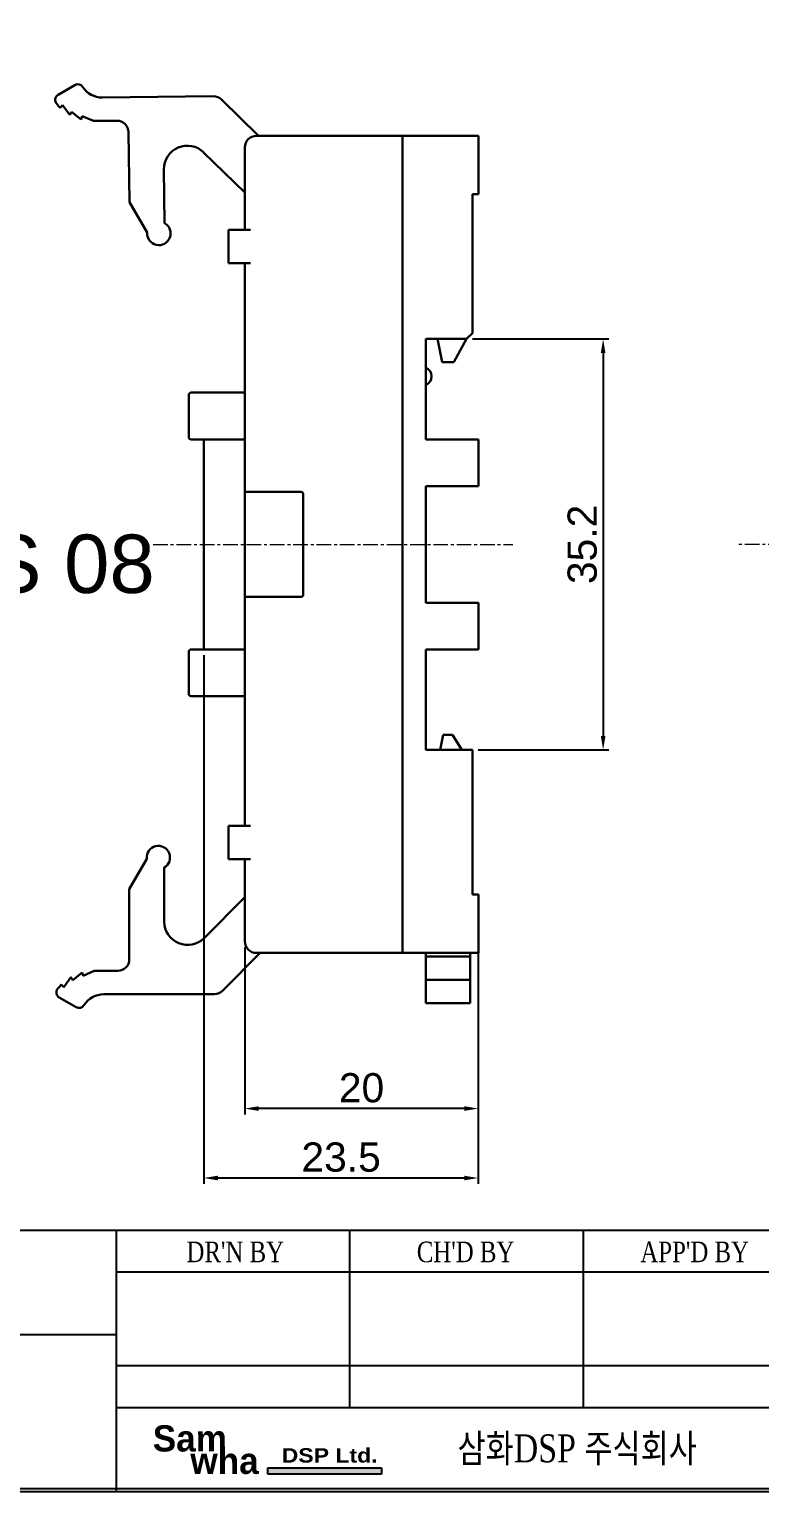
# Model space of a CAD drawing. Header units: millimetres. Extents: x 2473 to 2777, y 1336 to 1553.
# Drawn here: x 2649.6 to 2712.2, y 1336.4 to 1461.7 of the extents above; entities that cross this region are included whole.
import ezdxf
from ezdxf.enums import TextEntityAlignment as Align

# ---------------------------------------------------------------- set-up
doc = ezdxf.new("R2010")
doc.units = ezdxf.units.MM
doc.linetypes.add('CENTER', pattern=[2, 1.25, -0.25, 0.25, -0.25])
for name, color, linetype in [('40', 4, 'Continuous'), ('70', 7, 'Continuous'), ('Z_OM_DIM', 3, 'Continuous'), ('Z_OM_NOTE', 3, 'Continuous')]:
    doc.layers.add(name, color=color, linetype=linetype)
doc.layers.add('Z_OM_CENTER', color=4, linetype='CENTER', lineweight=13)
doc.layers.add('Z_OM_OUTLINE', color=7, linetype='Continuous', lineweight=30)
doc.styles.add('SS', font='', dxfattribs={"width": 0.8})
doc.styles.get("Standard").update_dxf_attribs({"font": 'arial.ttf'})
doc.styles.get('SS').set_extended_font_data('Batang')
doc.dimstyles.new('AUTONICS SPEC$0', dxfattribs={"dimtxt": 2.5, "dimasz": 1.2, "dimexe": 0.5, "dimexo": 0.5, "dimgap": 0.5, "dimtad": 1, "dimlfac": 0.5, "dimdsep": 46, "dimtxsty": 'Standard', "dimcen": 0, "dimclrd": 256, "dimclre": 256, "dimclrt": 2, "dimazin": 2, "dimtp": 0.1, "dimtm": 0.1, "dimtfac": 0.71, "dimtmove": 0, "dimatfit": 3, "dimfxl": 0, "dimlwd": -1, "dimlwe": -1, "dimarcsym": 0})

# ---------------------------------------------------------------- blocks, each defined once
blk = doc.blocks.new('*D21')
at = {"layer": 'Defpoints', "color": 0}
for p in [(2668.1, 1383.55), (2688.1, 1383.05), (2668.1, 1369.22)]:
    blk.add_point(p, dxfattribs=at)
at = {"layer": 'Z_OM_DIM'}
for p, q in [((2668.1, 1383.05), (2668.1, 1368.72)), ((2688.1, 1382.55), (2688.1, 1368.72)), ((2686.9, 1369.22), (2669.3, 1369.22))]:
    blk.add_line(p, q, dxfattribs=at)
for points in [[(2669.3, 1369.42), (2669.3, 1369.02), (2668.1, 1369.22)], [(2686.9, 1369.42), (2686.9, 1369.02), (2688.1, 1369.22)]]:
    blk.add_solid(points, dxfattribs=at)
at = {"layer": 'Z_OM_DIM', "color": 2, "insert": (2678.1, 1370.99), "char_height": 2.5, "attachment_point": 5}
blk.add_mtext('20', dxfattribs=at)
blk = doc.blocks.new('*D22')
at = {"layer": 'Defpoints', "color": 0}
for p in [(2664.6, 1408.55), (2688.1, 1383.05), (2664.6, 1363.27)]:
    blk.add_point(p, dxfattribs=at)
at = {"layer": 'Z_OM_DIM'}
for p, q in [((2664.6, 1408.05), (2664.6, 1362.77)), ((2688.1, 1382.55), (2688.1, 1362.77)), ((2686.9, 1363.27), (2665.8, 1363.27))]:
    blk.add_line(p, q, dxfattribs=at)
for points in [[(2665.8, 1363.47), (2665.8, 1363.07), (2664.6, 1363.27)], [(2686.9, 1363.47), (2686.9, 1363.07), (2688.1, 1363.27)]]:
    blk.add_solid(points, dxfattribs=at)
at = {"layer": 'Z_OM_DIM', "color": 2, "insert": (2676.35, 1365.05), "char_height": 2.5, "attachment_point": 5}
blk.add_mtext('23.5', dxfattribs=at)
blk = doc.blocks.new('*D23')
at = {"layer": 'Defpoints', "color": 0}
for p in [(2687.1, 1435.15), (2687.6, 1399.95), (2698.79, 1399.95)]:
    blk.add_point(p, dxfattribs=at)
at = {"layer": 'Z_OM_DIM'}
for p, q in [((2687.6, 1435.15), (2699.29, 1435.15)), ((2698.79, 1433.95), (2698.79, 1401.15)), ((2688.1, 1399.95), (2699.29, 1399.95))]:
    blk.add_line(p, q, dxfattribs=at)
for points in [[(2698.59, 1433.95), (2698.99, 1433.95), (2698.79, 1435.15)], [(2698.59, 1401.15), (2698.99, 1401.15), (2698.79, 1399.95)]]:
    blk.add_solid(points, dxfattribs=at)
at = {"layer": 'Z_OM_DIM', "color": 2, "insert": (2697.01, 1417.55), "char_height": 2.5, "attachment_point": 5, "rotation": 90}
blk.add_mtext('35.2', dxfattribs=at)

msp = doc.modelspace()

# ---------------------------------------------------------------- hatches: boundary and pattern name
msp.add_hatch(color=5).paths.add_polyline_path([(2670.062, 1337.902), (2670.062, 1338.457), (2679.816, 1338.457), (2679.816, 1337.902)])

# ---------------------------------------------------------------- linework, layer by layer
at = {"color": 5}
for p, q in [((2670.062, 1338.457), (2679.816, 1338.457)), ((2670.062, 1337.902), (2670.062, 1338.457)), ((2679.816, 1338.457), (2679.816, 1337.902)), ((2679.816, 1337.902), (2670.062, 1337.902))]:
    msp.add_line(p, q, dxfattribs=at)
at = {"layer": '40', "color": 7}
for p, q in [((2657.107, 1336.395), (2657.107, 1358.795)), ((2677.107, 1343.595), (2677.107, 1358.795)), ((2697.107, 1343.595), (2697.107, 1358.795)), ((2777.107, 1355.195), (2657.107, 1355.195)), ((2657.107, 1349.835), (2585.107, 1349.835)), ((2776.947, 1347.195), (2657.107, 1347.195)), ((2776.947, 1343.595), (2657.107, 1343.595))]:
    msp.add_line(p, q, dxfattribs=at)
at = {"layer": '70', "color": 7}
msp.add_line((2473.107, 1358.795), (2777.107, 1358.795), dxfattribs=at)
for points in [[(2777.107, 1336.395), (2473.107, 1336.395), (2473.107, 1552.395), (2777.107, 1552.395)], [(2776.867, 1336.635), (2473.347, 1336.635), (2473.347, 1552.155), (2776.867, 1552.155)]]:
    msp.add_lwpolyline(points, close=True, dxfattribs=at)
at = {"layer": 'Z_OM_CENTER'}
for p, q in [((2660.253, 1417.55), (2691.053, 1417.55)), ((2766.176, 1417.55), (2710.176, 1417.55))]:
    msp.add_line(p, q, dxfattribs=at)
at = {"layer": 'Z_OM_OUTLINE'}
for p, q in [((2653.535, 1456.904), (2652.108, 1456.058)), ((2665.396, 1455.943), (2655.911, 1455.834)), ((2652.292, 1454.964), (2652.502, 1455.179)), ((2652.502, 1455.179), (2653.128, 1454.338)), ((2653.128, 1454.338), (2653.275, 1454.599)), ((2653.275, 1454.599), (2654.097, 1453.949)), ((2669.288, 1452.55), (2666.107, 1455.658)), ((2654.097, 1453.949), (2654.172, 1454.24)), ((2654.172, 1454.24), (2655.134, 1453.825)), ((2655.134, 1453.825), (2657.134, 1453.848)), ((2658.146, 1452.86), (2658.215, 1446.86)), ((2669.103, 1452.55), (2681.603, 1452.55)), ((2681.303, 1452.55), (2688.103, 1452.55)), ((2681.603, 1452.55), (2681.603, 1452.05)), ((2688.103, 1452.55), (2688.103, 1452.05)), ((2664.58, 1451.138), (2668.103, 1447.695)), ((2668.103, 1444.5), (2668.103, 1451.55)), ((2681.603, 1383.05), (2681.603, 1452.05)), ((2688.103, 1452.05), (2688.103, 1447.55)), ((2661.235, 1445.061), (2661.182, 1449.685)), ((2688.103, 1447.55), (2687.603, 1447.55)), ((2687.603, 1447.55), (2687.603, 1435.65)), ((2658.215, 1446.86), (2659.749, 1444.272)), ((2666.703, 1441.65), (2666.703, 1444.5)), ((2666.703, 1444.5), (2668.603, 1444.5)), ((2666.703, 1441.65), (2668.603, 1441.65)), ((2668.103, 1422.05), (2668.103, 1441.65)), ((2681.603, 1397.55), (2681.603, 1437.55)), ((2683.603, 1426.55), (2683.603, 1435.15)), ((2687.103, 1435.15), (2683.603, 1435.15)), ((2684.603, 1435.15), (2685.003, 1433.15)), ((2686.003, 1433.15), (2687.103, 1435.15)), ((2687.103, 1435.15), (2687.603, 1435.65)), ((2685.003, 1433.15), (2686.003, 1433.15)), ((2663.303, 1428.55), (2663.303, 1430.35)), ((2668.103, 1430.55), (2663.503, 1430.55)), ((2663.303, 1426.75), (2663.303, 1428.55)), ((2663.503, 1426.55), (2668.103, 1426.55)), ((2664.603, 1408.55), (2664.603, 1426.55)), ((2688.103, 1426.55), (2683.603, 1426.55)), ((2688.103, 1426.55), (2688.103, 1422.55)), ((2668.603, 1422.05), (2668.103, 1422.05)), ((2668.103, 1422.05), (2668.103, 1413.05)), ((2672.903, 1422.05), (2668.603, 1422.05)), ((2688.103, 1422.55), (2683.603, 1422.55)), ((2683.603, 1412.55), (2683.603, 1422.55)), ((2673.103, 1413.25), (2673.103, 1421.85)), ((2668.103, 1393.45), (2668.103, 1413.05)), ((2668.103, 1413.05), (2668.603, 1413.05)), ((2672.903, 1413.05), (2668.603, 1413.05)), ((2688.103, 1412.55), (2683.603, 1412.55)), ((2688.103, 1412.55), (2688.103, 1408.55)), ((2663.303, 1404.75), (2663.303, 1408.35)), ((2668.103, 1408.55), (2663.503, 1408.55)), ((2688.103, 1408.55), (2683.603, 1408.55)), ((2683.603, 1399.95), (2683.603, 1408.55)), ((2663.503, 1404.55), (2668.103, 1404.55)), ((2685.103, 1401.25), (2684.843, 1399.95)), ((2685.103, 1401.25), (2685.903, 1401.25)), ((2686.683, 1399.95), (2685.903, 1401.25)), ((2687.603, 1399.95), (2683.603, 1399.95)), ((2687.603, 1399.95), (2687.603, 1387.55)), ((2666.703, 1390.6), (2666.703, 1393.45)), ((2666.703, 1393.45), (2668.603, 1393.45)), ((2658.201, 1388.018), (2659.701, 1390.627)), ((2661.198, 1389.858), (2661.207, 1385.233)), ((2666.703, 1390.6), (2668.603, 1390.6)), ((2668.103, 1383.55), (2668.103, 1390.6)), ((2658.213, 1382.018), (2658.201, 1388.018)), ((2664.624, 1383.826), (2668.103, 1387.319)), ((2688.103, 1387.55), (2687.603, 1387.55)), ((2688.103, 1387.55), (2688.103, 1383.05)), ((2669.422, 1382.55), (2666.211, 1379.326)), ((2681.603, 1382.55), (2669.103, 1382.55)), ((2688.103, 1382.55), (2681.303, 1382.55)), ((2681.603, 1383.05), (2681.603, 1382.55)), ((2683.603, 1382.25), (2683.603, 1382.55)), ((2687.403, 1382.25), (2683.603, 1382.25)), ((2683.603, 1382.25), (2683.603, 1380.25)), ((2687.403, 1382.55), (2687.403, 1382.25)), ((2687.403, 1382.25), (2687.403, 1380.25)), ((2688.103, 1383.05), (2688.103, 1382.55)), ((2653.366, 1380.213), (2654.18, 1380.874)), ((2654.18, 1380.874), (2654.258, 1380.584)), ((2654.258, 1380.584), (2655.215, 1381.012)), ((2655.215, 1381.012), (2657.215, 1381.016)), ((2652.389, 1379.835), (2652.601, 1379.624)), ((2652.601, 1379.624), (2653.216, 1380.473)), ((2653.216, 1380.473), (2653.366, 1380.213)), ((2683.603, 1380.25), (2687.403, 1380.25)), ((2683.603, 1378.25), (2683.603, 1380.25)), ((2687.403, 1380.25), (2687.403, 1378.25)), ((2653.657, 1377.912), (2652.219, 1378.739)), ((2665.504, 1379.032), (2656.019, 1379.014)), ((2687.403, 1378.25), (2683.603, 1378.25))]:
    msp.add_line(p, q, dxfattribs=at)
for centre, radius, start, end in [((2652.363, 1455.628), 0.5, 120.65897, 218.87218), ((2653.79, 1456.474), 0.5, 32.95141, 120.65897), ((2655.888, 1457.834), 2, 212.95141, 270.65897), ((2665.408, 1454.943), 1, 45.65897, 90.65897), ((2655.088, 1457.825), 4, 218.87218, 225.65897), ((2657.146, 1452.848), 1, 0.65897, 90.65897), ((2669.103, 1451.55), 1, 90, 180), ((2663.182, 1449.708), 2, 45.65897, 180.65897), ((2660.745, 1444.189), 1, 175.25261, 60.65897), ((2683.291, 1431.95), 0.812, 292.61986, 67.38014), ((2663.503, 1430.35), 0.2, 90, 180), ((2663.503, 1426.75), 0.2, 180, 270), ((2672.903, 1421.85), 0.2, 0, 90), ((2672.903, 1413.25), 0.2, 270, 0), ((2663.503, 1408.35), 0.2, 90, 180), ((2663.503, 1404.75), 0.2, 180, 270), ((2660.696, 1390.723), 1, 300.10993, 185.51628), ((2663.207, 1385.237), 2, 180.10993, 315.10993), ((2669.103, 1383.55), 1, 180, 270), ((2657.213, 1382.016), 1, 270.10993, 0.10993), ((2652.468, 1379.172), 0.5, 141.89672, 240.10993), ((2655.222, 1377.012), 4, 135.10993, 141.89672), ((2656.022, 1377.014), 2, 90.10993, 147.81748), ((2665.503, 1380.032), 1, 270.10993, 315.10993), ((2653.907, 1378.345), 0.5, 240.10993, 327.81748)]:
    msp.add_arc(centre, radius, start, end, dxfattribs=at)

# ---------------------------------------------------------------- texts
at = {"color": 7, "linetype": 'Continuous', "style": 'SS', "width": 0.8}
msp.add_text('삼화DSP 주식회사', height=2.4, dxfattribs=at).set_placement((2686.319, 1338.912))
at = {"color": 20, "insert": (2660.22, 1342.093), "char_height": 2.25, "width": 8.08549, "attachment_point": 1}
msp.add_mtext('{\\fPump Demi Bold LET|b0|i0|c0|p2;Sam}', dxfattribs=at)
at = {"color": 5, "insert": (2663.441, 1340.168), "char_height": 2.25, "width": 8.08549, "attachment_point": 1}
msp.add_mtext('{\\fPump Demi Bold LET|b0|i0|c0|p2;wha}', dxfattribs=at)
at = {"insert": (2671.258, 1340.128), "char_height": 1.23412, "width": 21.95808, "attachment_point": 1}
msp.add_mtext('{\\fArial Black|b0|i0|c0|p34;DSP Ltd.}', dxfattribs=at)
at = {"layer": '40', "color": 7, "style": 'SS', "width": 0.8}
for s, p in [("DR'N BY", (2667.286, 1356.062)), ("CH'D BY", (2687.01, 1356.062)), ("APP'D BY", (2706.63, 1356.062))]:
    msp.add_text(s, height=1.76, dxfattribs=at).set_placement(p, align=Align.CENTER)
at = {"layer": 'Z_OM_NOTE'}
msp.add_text('PS 08', height=5, dxfattribs=at).set_placement((2650.88, 1415.891), align=Align.MIDDLE)

# ---------------------------------------------------------------- dimensions: what is measured, and where the dimension line sits
at = {"layer": 'Z_OM_DIM'}
dim = msp.add_linear_dim(base=(2698.787, 1399.95), p1=(2687.103, 1435.15), p2=(2687.603, 1399.95), angle=90, dimstyle='AUTONICS SPEC$0', override={"dimlfac": 1}, dxfattribs=at)
dim.commit()
dim.dimension.update_dxf_attribs({"geometry": '*D23', "text_midpoint": (2697.009, 1417.55)})
for base, p2, picture, middle in [((2664.603, 1363.272), (2664.603, 1408.55), '*D22', (2676.353, 1365.049)), ((2668.103, 1369.218), (2668.103, 1383.55), '*D21', (2678.103, 1370.994))]:
    dim = msp.add_linear_dim(base=base, p1=(2688.103, 1383.05), p2=p2, dimstyle='AUTONICS SPEC$0', override={"dimlfac": 1}, dxfattribs=at)
    dim.commit()
    dim.dimension.update_dxf_attribs({"geometry": picture, "text_midpoint": middle})

doc.saveas('drawing.dxf')
